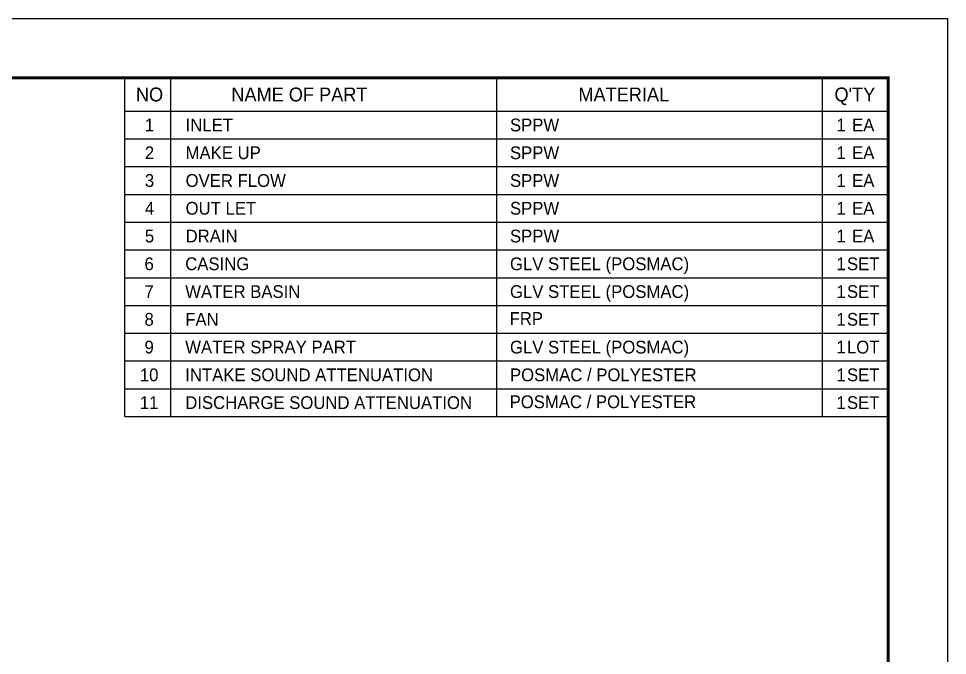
# Model space of a CAD drawing. Header units: millimetres. Extents: x 2784 to 32191, y 2597 to 23392.
# Drawn here: x 21209 to 32191, y 15863 to 23392 of the extents above; entities that cross this region are included whole.
import ezdxf
from ezdxf.enums import TextEntityAlignment as Align

# ---------------------------------------------------------------- set-up
doc = ezdxf.new("R2010")
doc.units = ezdxf.units.MM
for name, color, linetype in [('냉각탑_box', 1, 'Continuous'), ('냉각탑_form', 1, 'Continuous'), ('냉각탑_text', 3, 'Continuous')]:
    doc.layers.add(name, color=color, linetype=linetype)
doc.styles.add('돋움', font='Dotum.ttf')

# ---------------------------------------------------------------- blocks, each defined once
blk = doc.blocks.new('냉각탑form')
at = {"layer": 'Defpoints'}
blk.add_lwpolyline([(0, 297.07), (420.1, 297.07), (420.1, 0), (0, 0)], close=True, dxfattribs=at)
at = {"layer": '냉각탑_form', "const_width": 0.5}
blk.add_lwpolyline([(10, 287.07), (10, 10), (410.1, 10), (410.1, 287.07)], close=True, dxfattribs=at)

msp = doc.modelspace()

# ---------------------------------------------------------------- linework, layer by layer
at = {"layer": '냉각탑_box'}
for p, q in [((23006.7, 22691.5), (23006.7, 19343.7)), ((26860.7, 22691.5), (26860.7, 19343.7)), ((30708.8, 22691.5), (30708.8, 19343.7)), ((22464.9, 22297.6), (31490.6, 22297.6)), ((22464.9, 21969.4), (31490.6, 21969.4)), ((22464.9, 21641.2), (31490.6, 21641.2)), ((22464.9, 21313), (31490.6, 21313)), ((22464.9, 20984.8), (31490.6, 20984.8)), ((22464.9, 20656.5), (31490.6, 20656.5)), ((22464.9, 20328.3), (31490.6, 20328.3)), ((22464.9, 20000.1), (31490.6, 20000.1)), ((22464.9, 19671.9), (31490.6, 19671.9)), ((22464.9, 19343.7), (31490.6, 19343.7)), ((22464.9, 19343.7), (31490.6, 19343.7)), ((23006.7, 19343.7), (23006.7, 18687.3)), ((26860.7, 19343.7), (26860.7, 18687.3)), ((30708.8, 19343.7), (30708.8, 18687.3)), ((22464.9, 19015.5), (31490.6, 19015.5)), ((22464.9, 18687.3), (31490.6, 18687.3))]:
    msp.add_line(p, q, dxfattribs=at)
for points in [[(22464.9, 19343.7), (22464.9, 22691.5), (31490.6, 22691.5), (31490.6, 18359.1)], [(22464.9, 18687.3), (22464.9, 19343.7)]]:
    msp.add_lwpolyline(points, dxfattribs=at)

# ---------------------------------------------------------------- block references
at = {"layer": '냉각탑_form', "xscale": 70, "yscale": 70, "zscale": 70}
msp.add_blockref('냉각탑form', (2783.6, 2596.5), dxfattribs=at)

# ---------------------------------------------------------------- texts
at = {"layer": '냉각탑_text', "style": '돋움'}
for s, height, p in [('NO', 164.11, (22757, 22494.5)), ('NAME OF PART', 164.106, (24529.3, 22494.5)), ('MATERIAL', 164.11, (28364.4, 22494.5)), ("Q'TY", 164.11, (31096.8, 22494.5)), ('1', 151, (22757, 22133.5)), ('1', 151, (30932.7, 22133.5)), ('EA', 150.98, (31195.3, 22133.5)), ('2', 151, (22757, 21805.3)), ('1', 151, (30932.7, 21805.3)), ('EA', 150.98, (31195.3, 21805.3)), ('3', 151, (22757, 21477.1)), ('1', 151, (30932.7, 21477.1)), ('EA', 150.98, (31195.3, 21477.1)), ('4', 151, (22757, 21148.9)), ('1', 151, (30932.7, 21148.9)), ('EA', 150.98, (31195.3, 21148.9)), ('5', 151, (22757, 20820.6)), ('1', 151, (30932.7, 20820.6)), ('EA', 150.98, (31195.3, 20820.6)), ('6', 151, (22752.7, 20492.4)), ('1', 151, (30932.7, 20492.4)), ('SET', 150.98, (31195.3, 20492.4)), ('7', 151, (22752.7, 20164.2)), ('1', 151, (30932.7, 20164.2)), ('SET', 150.98, (31195.3, 20164.2)), ('8', 151, (22752.7, 19836)), ('1', 151, (30932.7, 19836)), ('SET', 150.98, (31195.3, 19836)), ('9', 151, (22752.7, 19507.8)), ('1', 151, (30932.7, 19507.8)), ('LOT', 150.98, (31195.3, 19507.8)), ('10', 150.98, (22752.7, 19179.6)), ('1', 151, (30932.7, 19179.6)), ('SET', 150.98, (31195.3, 19179.6)), ('11', 150.98, (22752.7, 18851.4)), ('1', 151, (30932.7, 18851.4)), ('SET', 150.98, (31195.3, 18851.4))]:
    msp.add_text(s, height=height, dxfattribs=at).set_placement(p, align=Align.MIDDLE_CENTER)
for s, height, p in [('INLET ', 150.98, (23183.7, 22133.5)), ('SPPW', 150.98, (27018.7, 22133.5)), ('MAKE UP', 150.98, (23183.7, 21805.3)), ('SPPW', 150.98, (27018.7, 21805.3)), ('OVER FLOW', 150.98, (23183.7, 21477.1)), ('SPPW', 150.98, (27018.7, 21477.1)), ('OUT LET ', 150.98, (23183.7, 21148.9)), ('SPPW', 150.98, (27018.7, 21148.9)), ('DRAIN', 150.98, (23183.7, 20820.6)), ('SPPW', 150.98, (27018.7, 20820.6)), ('CASING', 150.98, (23179.4, 20492.4)), ('GLV STEEL (POSMAC)', 150.977, (27018.7, 20492.4)), ('WATER BASIN', 150.977, (23179.4, 20164.2)), ('GLV STEEL (POSMAC)', 150.977, (27018.7, 20164.2)), ('FAN', 150.98, (23179.4, 19836)), ('FRP', 150.98, (27014.4, 19846.1)), ('WATER SPRAY PART', 150.977, (23179.4, 19507.8)), ('GLV STEEL (POSMAC)', 150.977, (27018.7, 19507.8)), ('INTAKE SOUND ATTENUATION', 150.977, (23179.4, 19179.6)), ('POSMAC / POLYESTER', 150.977, (27018.7, 19179.6)), ('DISCHARGE SOUND ATTENUATION', 150.977, (23179.4, 18851.4)), ('POSMAC / POLYESTER', 150.977, (27014.4, 18861.5))]:
    msp.add_text(s, height=height, dxfattribs=at).set_placement(p, align=Align.MIDDLE_LEFT)

doc.saveas('drawing.dxf')
